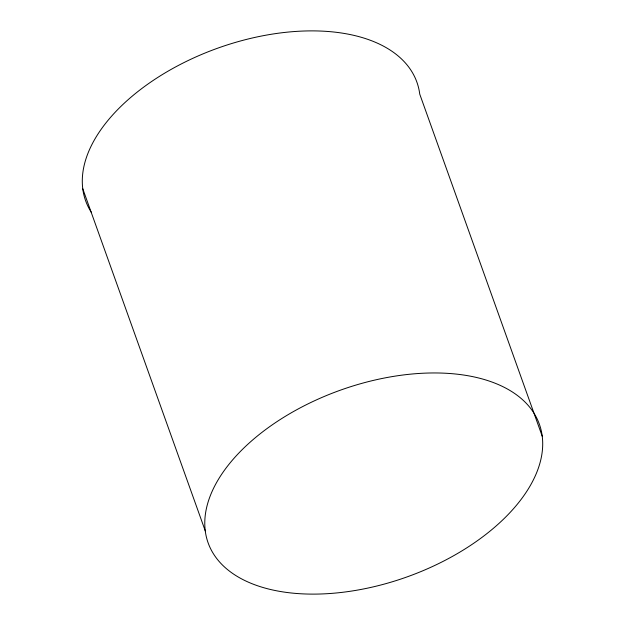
<?xml version="1.0" encoding="UTF-8"?>
<svg xmlns="http://www.w3.org/2000/svg" width="625" height="625" viewBox="0 0 625 625"><rect width="100%" height="100%" fill="white"/><g stroke="black" fill="none" stroke-linecap="round" stroke-linejoin="round"><path stroke-width="0.94" d="M542.227 436.219A175.93 99.141 -19.7 0 0 278.5 420.633A175.93 99.141 -19.7 0 0 300.484 593.75A175.93 99.141 -19.7 0 0 542.227 436.219L419.75 94.156A175.93 99.141 -19.7 0 0 217.477 48.258A175.93 99.141 -19.7 0 0 91.266 212.227M82.773 188.781L205.25 530.844"/></g></svg>
